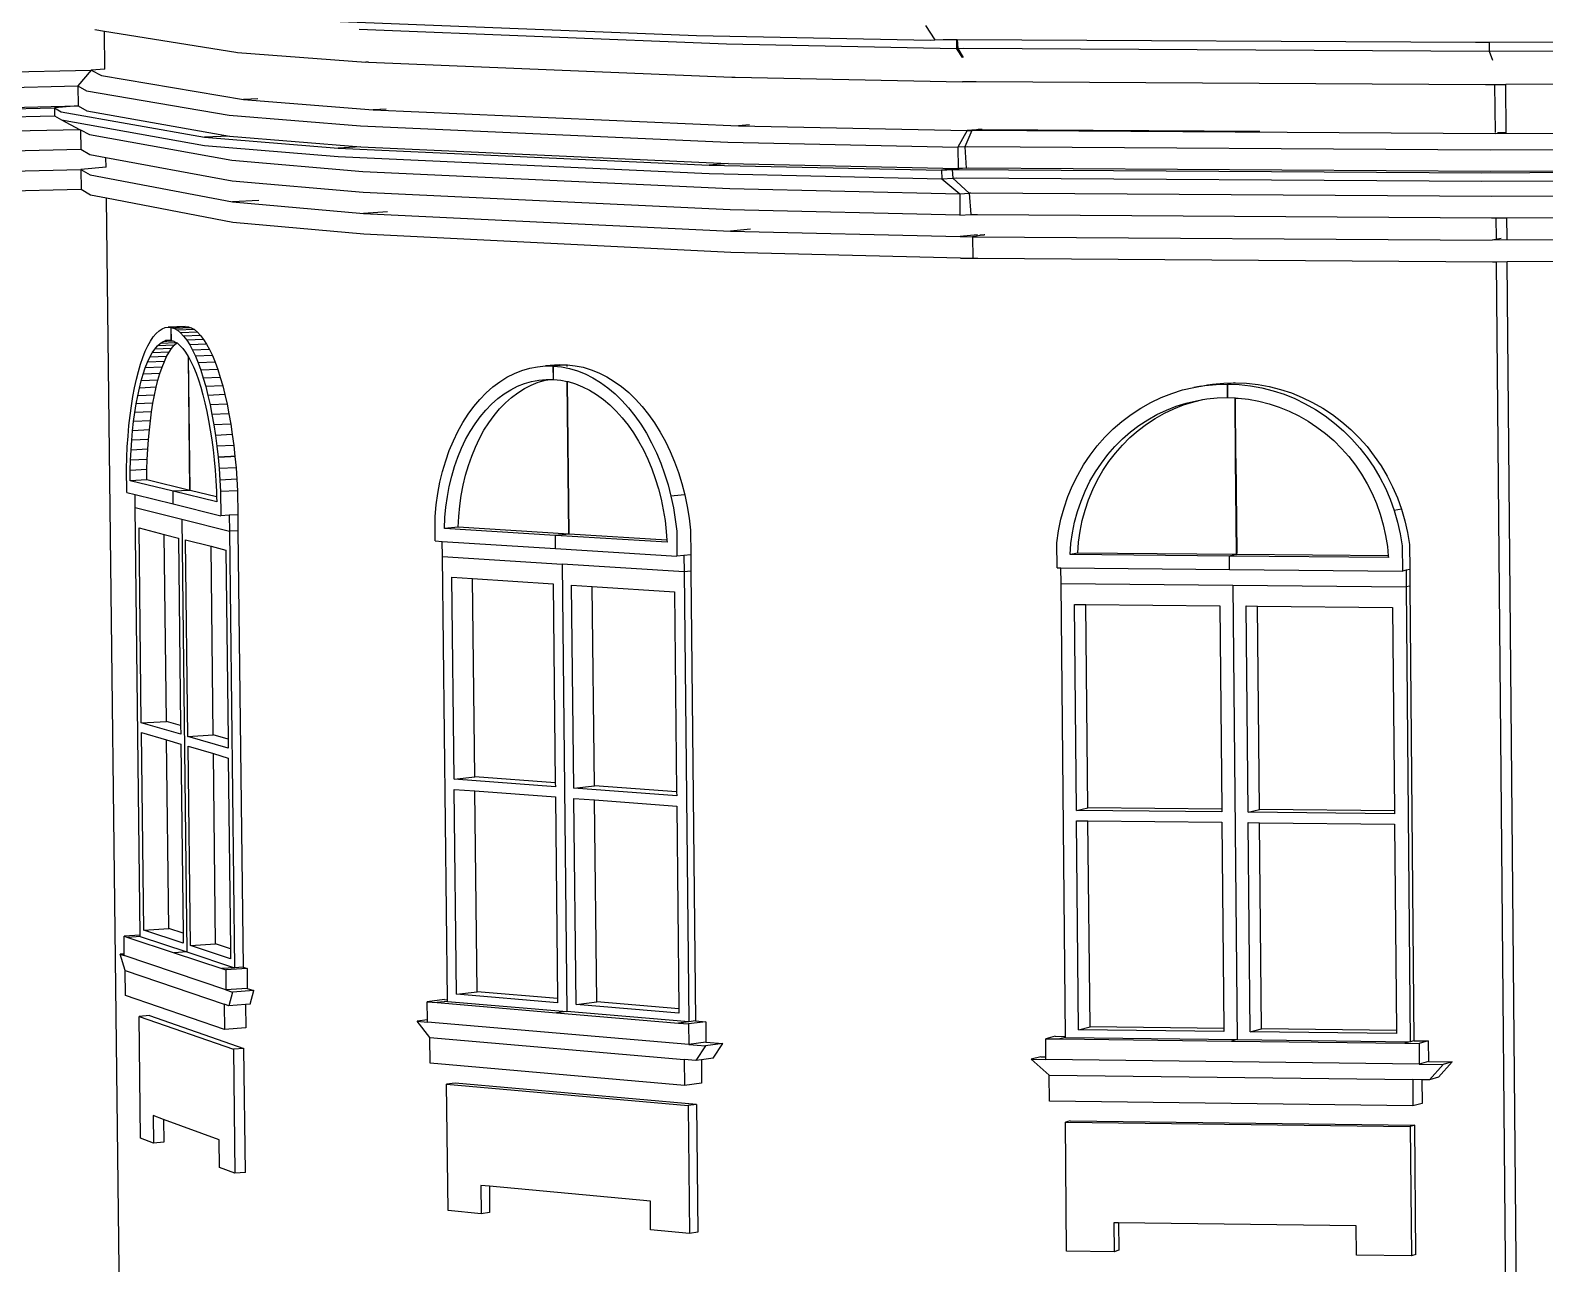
# Model space of a CAD drawing. Extents: x -106 to 80, y -44 to 65.
# Drawn here: x -89.94 to -65.61, y -25.8 to -5.99 of the extents above; entities that cross this region are included whole.
import ezdxf

# ---------------------------------------------------------------- set-up
doc = ezdxf.new("R2010")
doc.units = 0
doc.layers.get('0').update_dxf_attribs({"linetype": 'CONTINUOUS'})

msp = doc.modelspace()

# ---------------------------------------------------------------- linework, layer by layer
for p, q in [((-88.908, -5.98), (-88.752, -6.005)), ((-88.752, -6.005), (-86.639, -6.343)), ((-88.745, -6.614), (-88.752, -6.005)), ((-85.239, -5.841), (-79.242, -6.076)), ((-78.758, -6.213), (-84.662, -5.979)), ((-79.242, -6.076), (-75.483, -6.149)), ((-75.564, -5.911), (-75.414, -6.145)), ((-75.063, -6.286), (-78.758, -6.213)), ((-75.483, -6.149), (-75.414, -6.145)), ((-75.414, -6.145), (-75.28, -6.137)), ((-75.28, -6.137), (-75.064, -6.138)), ((-75.064, -6.138), (-75.063, -6.286)), ((-75.064, -6.138), (-75.055, -6.138)), ((-75.063, -6.286), (-75.044, -6.284)), ((-75.063, -6.286), (-75.044, -6.284)), ((-75.063, -6.286), (-74.972, -6.428)), ((-75.055, -6.138), (-75.044, -6.284)), ((-75.055, -6.138), (-66.726, -6.184)), ((-75.044, -6.284), (-74.946, -6.278)), ((-75.044, -6.284), (-74.958, -6.427)), ((-74.946, -6.278), (-66.505, -6.326)), ((-66.726, -6.184), (-66.506, -6.183)), ((-66.506, -6.183), (-63.734, -6.172)), ((-66.506, -6.183), (-66.505, -6.326)), ((-66.505, -6.326), (-63.733, -6.315)), ((-86.639, -6.343), (-86.613, -6.346)), ((-86.613, -6.346), (-84.55, -6.502)), ((-84.51, -6.504), (-84.55, -6.502)), ((-84.51, -6.504), (-78.675, -6.742)), ((-66.505, -6.326), (-66.455, -6.473)), ((-92.419, -6.708), (-88.963, -6.631)), ((-88.963, -6.631), (-89.18, -6.883)), ((-88.745, -6.614), (-88.963, -6.631)), ((-88.963, -6.631), (-88.801, -6.718)), ((-88.801, -6.718), (-86.518, -7.103)), ((-78.675, -6.742), (-78.621, -6.744)), ((-78.621, -6.745), (-74.968, -6.82)), ((-74.905, -6.812), (-74.75, -6.812)), ((-92.642, -6.962), (-89.18, -6.883)), ((-89.18, -6.883), (-89.175, -7.205)), ((-89.18, -6.883), (-89.038, -6.962)), ((-89.038, -6.962), (-86.748, -7.356)), ((-74.905, -6.821), (-74.968, -6.82)), ((-74.75, -6.812), (-66.564, -6.861)), ((-66.564, -6.861), (-66.505, -6.861)), ((-66.505, -6.861), (-66.419, -6.861)), ((-66.419, -6.861), (-66.241, -6.86)), ((-66.419, -6.861), (-66.412, -7.634)), ((-63.728, -6.849), (-66.241, -6.86)), ((-66.234, -7.633), (-66.241, -6.86)), ((-93.026, -7.317), (-89.555, -7.236)), ((-92.638, -7.286), (-89.175, -7.205)), ((-89.175, -7.205), (-89.555, -7.236)), ((-89.555, -7.236), (-89.445, -7.299)), ((-89.555, -7.236), (-89.553, -7.365)), ((-89.175, -7.205), (-89.033, -7.286)), ((-89.033, -7.286), (-86.743, -7.689)), ((-86.287, -7.093), (-86.518, -7.103)), ((-86.518, -7.103), (-84.432, -7.269)), ((-84.223, -7.257), (-84.432, -7.269)), ((-84.432, -7.269), (-78.565, -7.523)), ((-84.223, -7.257), (-84.223, -7.257)), ((-93.025, -7.447), (-89.553, -7.365)), ((-89.553, -7.365), (-89.443, -7.429)), ((-89.445, -7.299), (-87.144, -7.707)), ((-89.443, -7.429), (-87.142, -7.84)), ((-89.443, -7.429), (-89.152, -7.582)), ((-86.748, -7.356), (-84.64, -7.527)), ((-84.64, -7.527), (-78.738, -7.787)), ((-78.391, -7.51), (-78.565, -7.523)), ((-78.565, -7.523), (-74.893, -7.603)), ((-78.39, -7.51), (-78.391, -7.51)), ((-92.601, -7.665), (-89.152, -7.582)), ((-89.152, -7.582), (-89.137, -7.59)), ((-89.137, -7.59), (-89.132, -7.904)), ((-89.137, -7.59), (-88.992, -7.666)), ((-88.992, -7.666), (-86.704, -8.079)), ((-86.743, -7.689), (-87.144, -7.707)), ((-87.144, -7.707), (-84.998, -7.885)), ((-86.743, -7.689), (-84.635, -7.864)), ((-74.893, -7.603), (-75.043, -7.868)), ((-74.819, -7.598), (-74.932, -7.862)), ((-74.742, -7.588), (-74.893, -7.603)), ((-74.893, -7.603), (-74.819, -7.598)), ((-74.819, -7.598), (-74.742, -7.588)), ((-74.742, -7.59), (-74.819, -7.598)), ((-74.819, -7.598), (-74.771, -7.595)), ((-74.771, -7.595), (-66.412, -7.647)), ((-74.688, -7.585), (-74.742, -7.59)), ((-74.742, -7.588), (-74.742, -7.588)), ((-74.742, -7.588), (-74.742, -7.588)), ((-74.742, -7.588), (-74.742, -7.588)), ((-74.688, -7.585), (-74.718, -7.587)), ((-74.652, -7.583), (-74.688, -7.585)), ((-74.688, -7.585), (-74.688, -7.587)), ((-74.652, -7.583), (-70.189, -7.61)), ((-66.412, -7.647), (-63.924, -7.636)), ((-66.373, -7.634), (-66.331, -7.634)), ((-66.331, -7.634), (-66.234, -7.633)), ((-66.234, -7.643), (-66.234, -7.633)), ((-89.132, -7.904), (-92.178, -7.979)), ((-88.987, -7.99), (-89.132, -7.904)), ((-88.728, -8.038), (-88.987, -7.99)), ((-87.142, -7.84), (-84.996, -8.02)), ((-84.635, -7.864), (-84.998, -7.885)), ((-84.998, -7.885), (-79.037, -8.155)), ((-84.996, -8.02), (-79.035, -8.292)), ((-84.635, -7.864), (-78.734, -8.13)), ((-78.738, -7.787), (-75.043, -7.868)), ((-74.932, -7.862), (-75.043, -7.868)), ((-75.043, -7.868), (-75.039, -8.213)), ((-74.932, -7.862), (-74.881, -7.858)), ((-74.932, -7.862), (-74.908, -8.205)), ((-74.881, -7.858), (-66.491, -7.911)), ((-66.491, -7.911), (-63.922, -7.899)), ((-92.593, -8.313), (-89.128, -8.226)), ((-88.726, -8.191), (-89.128, -8.226)), ((-89.128, -8.226), (-88.982, -8.314)), ((-89.128, -8.226), (-89.123, -8.548)), ((-88.726, -8.191), (-88.728, -8.038)), ((-86.699, -8.412), (-88.728, -8.038)), ((-86.704, -8.079), (-84.599, -8.258)), ((-84.599, -8.258), (-78.703, -8.531)), ((-78.734, -8.13), (-79.037, -8.155)), ((-79.037, -8.155), (-75.303, -8.239)), ((-78.734, -8.13), (-75.039, -8.213)), ((-75.039, -8.213), (-75.303, -8.239)), ((-75.303, -8.239), (-75.133, -8.229)), ((-75.303, -8.239), (-75.301, -8.377)), ((-74.908, -8.205), (-75.133, -8.229)), ((-75.133, -8.229), (-75.073, -8.225)), ((-75.133, -8.229), (-75.124, -8.366)), ((-75.073, -8.225), (-66.626, -8.279)), ((-74.908, -8.205), (-75.039, -8.213)), ((-74.908, -8.205), (-74.867, -8.202)), ((-74.867, -8.202), (-66.487, -8.256)), ((-66.626, -8.279), (-63.919, -8.267)), ((-66.487, -8.256), (-63.919, -8.244)), ((-88.982, -8.314), (-86.694, -8.745)), ((-84.594, -8.595), (-86.699, -8.412)), ((-79.035, -8.292), (-75.301, -8.377)), ((-75.301, -8.377), (-75.124, -8.366)), ((-75.301, -8.377), (-75.012, -8.616)), ((-75.124, -8.366), (-75.067, -8.363)), ((-75.124, -8.366), (-74.861, -8.607)), ((-75.067, -8.363), (-66.625, -8.417)), ((-66.625, -8.417), (-64.719, -8.409)), ((-89.123, -8.548), (-92.17, -8.626)), ((-88.977, -8.638), (-89.123, -8.548)), ((-88.72, -8.688), (-88.977, -8.638)), ((-88.364, -38.659), (-88.72, -8.688)), ((-86.689, -9.078), (-88.72, -8.688)), ((-86.269, -8.725), (-86.694, -8.745)), ((-86.694, -8.745), (-84.59, -8.932)), ((-78.699, -8.873), (-84.594, -8.595)), ((-78.703, -8.531), (-75.012, -8.616)), ((-75.012, -8.616), (-74.861, -8.607)), ((-75.012, -8.616), (-75.008, -8.96)), ((-74.833, -8.605), (-74.861, -8.607)), ((-74.861, -8.607), (-74.836, -8.95)), ((-66.472, -8.66), (-74.833, -8.605)), ((-64.86, -8.652), (-66.472, -8.66)), ((-84.205, -8.907), (-84.59, -8.932)), ((-84.59, -8.932), (-78.695, -9.216)), ((-75.008, -8.96), (-78.699, -8.873)), ((-75.008, -8.96), (-74.836, -8.95)), ((-74.836, -8.95), (-74.819, -8.949)), ((-74.819, -8.949), (-74.728, -8.95)), ((-74.728, -8.95), (-66.469, -9.005)), ((-66.222, -9.004), (-64.563, -8.996)), ((-84.585, -9.268), (-86.689, -9.078)), ((-78.373, -9.187), (-78.695, -9.216)), ((-78.695, -9.216), (-75.004, -9.305)), ((-66.469, -9.005), (-66.4, -9.005)), ((-66.4, -9.005), (-66.222, -9.004)), ((-66.4, -9.005), (-66.397, -9.333)), ((-66.219, -9.332), (-66.222, -9.004)), ((-78.69, -9.558), (-84.585, -9.268)), ((-74.725, -9.275), (-75.004, -9.305)), ((-75.004, -9.305), (-74.805, -9.306)), ((-74.619, -9.277), (-74.805, -9.306)), ((-74.805, -9.306), (-74.801, -9.65)), ((-74.805, -9.306), (-74.805, -9.306)), ((-74.805, -9.306), (-66.458, -9.363)), ((-74.725, -9.275), (-74.725, -9.275)), ((-74.725, -9.275), (-74.725, -9.275)), ((-74.725, -9.275), (-74.725, -9.275)), ((-74.725, -9.275), (-74.725, -9.275)), ((-74.688, -9.275), (-74.619, -9.277)), ((-74.611, -9.276), (-74.619, -9.277)), ((-66.314, -9.333), (-66.458, -9.363)), ((-64.56, -9.354), (-66.458, -9.363)), ((-66.219, -9.346), (-66.219, -9.332)), ((-75, -9.649), (-78.69, -9.558)), ((-75, -9.649), (-74.801, -9.65)), ((-74.801, -9.65), (-74.721, -9.651)), ((-74.721, -9.651), (-66.455, -9.709)), ((-66.455, -9.709), (-66.394, -9.708)), ((-66.394, -9.708), (-66.216, -9.707)), ((-66.394, -9.708), (-66.315, -18.519)), ((-66.216, -9.707), (-63.807, -9.695)), ((-65.929, -42.034), (-66.216, -9.707)), ((-88.011, -10.983), (-87.967, -10.916)), ((-87.967, -10.916), (-87.921, -10.862)), ((-87.921, -10.862), (-87.874, -10.818)), ((-87.874, -10.818), (-87.826, -10.787)), ((-87.826, -10.787), (-87.777, -10.767)), ((-87.777, -10.767), (-87.728, -10.76)), ((-87.457, -10.748), (-87.728, -10.76)), ((-87.728, -10.76), (-87.679, -10.765)), ((-87.408, -10.753), (-87.679, -10.765)), ((-87.677, -10.972), (-87.679, -10.765)), ((-87.408, -10.753), (-87.678, -10.765)), ((-87.678, -10.765), (-87.628, -10.781)), ((-87.676, -10.972), (-87.678, -10.765)), ((-87.357, -10.77), (-87.628, -10.781)), ((-87.628, -10.781), (-87.578, -10.81)), ((-87.306, -10.799), (-87.578, -10.81)), ((-87.578, -10.81), (-87.528, -10.851)), ((-87.256, -10.839), (-87.528, -10.851)), ((-87.528, -10.851), (-87.479, -10.904)), ((-87.207, -10.892), (-87.479, -10.904)), ((-87.479, -10.904), (-87.43, -10.968)), ((-87.457, -10.748), (-87.408, -10.753)), ((-87.408, -10.753), (-87.408, -10.753)), ((-87.408, -10.753), (-87.407, -10.753)), ((-87.407, -10.753), (-87.408, -10.753)), ((-87.407, -10.753), (-87.357, -10.77)), ((-87.357, -10.77), (-87.306, -10.799)), ((-87.306, -10.799), (-87.256, -10.839)), ((-87.256, -10.839), (-87.207, -10.892)), ((-87.207, -10.892), (-87.158, -10.956)), ((-88.134, -11.246), (-88.095, -11.148)), ((-88.095, -11.148), (-88.054, -11.06)), ((-88.054, -11.06), (-88.011, -10.983)), ((-88.022, -11.243), (-87.983, -11.172)), ((-87.983, -11.172), (-87.942, -11.112)), ((-87.713, -11.161), (-87.983, -11.172)), ((-87.942, -11.112), (-87.9, -11.061)), ((-87.672, -11.1), (-87.942, -11.112)), ((-87.9, -11.061), (-87.857, -11.021)), ((-87.63, -11.049), (-87.9, -11.061)), ((-87.857, -11.021), (-87.813, -10.993)), ((-87.593, -11.01), (-87.857, -11.021)), ((-87.813, -10.993), (-87.768, -10.975)), ((-87.752, -10.99), (-87.813, -10.993)), ((-87.768, -10.975), (-87.723, -10.968)), ((-87.743, -10.974), (-87.768, -10.975)), ((-87.752, -10.99), (-87.743, -10.974)), ((-87.639, -10.985), (-87.752, -10.99)), ((-87.752, -11.232), (-87.713, -11.161)), ((-87.688, -10.971), (-87.743, -10.974)), ((-87.723, -10.968), (-87.688, -10.971)), ((-87.713, -11.161), (-87.672, -11.1)), ((-87.688, -10.971), (-87.677, -10.972)), ((-87.676, -10.972), (-87.677, -10.972)), ((-87.676, -10.973), (-87.676, -10.972)), ((-87.676, -10.973), (-87.639, -10.985)), ((-87.672, -11.1), (-87.63, -11.049)), ((-87.639, -10.985), (-87.631, -10.988)), ((-87.631, -10.988), (-87.593, -11.01)), ((-87.63, -11.049), (-87.589, -11.012)), ((-87.593, -11.01), (-87.589, -11.012)), ((-87.589, -11.012), (-87.585, -11.014)), ((-87.585, -11.014), (-87.539, -11.052)), ((-87.539, -11.052), (-87.494, -11.101)), ((-87.494, -11.101), (-87.449, -11.16)), ((-87.449, -11.16), (-87.405, -11.229)), ((-87.158, -10.956), (-87.43, -10.968)), ((-87.43, -10.968), (-87.382, -11.043)), ((-87.11, -11.031), (-87.382, -11.043)), ((-87.382, -11.043), (-87.335, -11.13)), ((-87.063, -11.118), (-87.335, -11.13)), ((-87.335, -11.13), (-87.29, -11.227)), ((-87.158, -10.956), (-87.11, -11.031)), ((-87.11, -11.031), (-87.063, -11.118)), ((-87.063, -11.118), (-87.018, -11.215)), ((-88.205, -11.471), (-88.17, -11.354)), ((-88.17, -11.354), (-88.134, -11.246)), ((-88.129, -11.514), (-88.095, -11.414)), ((-88.095, -11.414), (-88.06, -11.324)), ((-87.825, -11.403), (-88.095, -11.414)), ((-88.06, -11.324), (-88.022, -11.243)), ((-87.789, -11.312), (-88.06, -11.324)), ((-87.752, -11.232), (-88.022, -11.243)), ((-87.859, -11.502), (-87.825, -11.403)), ((-87.825, -11.403), (-87.789, -11.312)), ((-87.789, -11.312), (-87.752, -11.232)), ((-87.405, -11.229), (-87.403, -11.234)), ((-87.377, -13.382), (-87.403, -11.234)), ((-87.403, -11.234), (-87.401, -11.237)), ((-87.401, -11.237), (-87.362, -11.309)), ((-87.376, -13.382), (-87.401, -11.237)), ((-87.362, -11.309), (-87.321, -11.398)), ((-87.321, -11.398), (-87.28, -11.497)), ((-87.018, -11.215), (-87.29, -11.227)), ((-87.29, -11.227), (-87.246, -11.334)), ((-86.974, -11.322), (-87.246, -11.334)), ((-87.246, -11.334), (-87.203, -11.451)), ((-87.018, -11.215), (-86.974, -11.322)), ((-86.974, -11.322), (-86.931, -11.439)), ((-82.044, -11.456), (-81.92, -11.419)), ((-81.92, -11.419), (-81.794, -11.395)), ((-81.794, -11.395), (-81.666, -11.383)), ((-81.445, -11.365), (-81.666, -11.383)), ((-81.666, -11.383), (-81.541, -11.384)), ((-81.32, -11.366), (-81.541, -11.384)), ((-81.539, -11.599), (-81.541, -11.384)), ((-81.32, -11.366), (-81.538, -11.384)), ((-81.538, -11.384), (-81.409, -11.397)), ((-81.535, -11.599), (-81.538, -11.384)), ((-81.445, -11.365), (-81.32, -11.366)), ((-81.409, -11.397), (-81.281, -11.423)), ((-81.32, -11.366), (-81.316, -11.366)), ((-81.316, -11.366), (-81.32, -11.366)), ((-81.319, -11.39), (-81.32, -11.366)), ((-81.32, -11.366), (-81.32, -11.366)), ((-81.316, -11.39), (-81.316, -11.366)), ((-81.316, -11.366), (-81.188, -11.379)), ((-81.281, -11.423), (-81.154, -11.461)), ((-81.188, -11.379), (-81.06, -11.405)), ((-81.06, -11.405), (-80.932, -11.443)), ((-88.267, -11.732), (-88.237, -11.597)), ((-88.237, -11.597), (-88.205, -11.471)), ((-88.19, -11.738), (-88.161, -11.622)), ((-88.161, -11.622), (-88.129, -11.514)), ((-87.891, -11.61), (-88.161, -11.622)), ((-87.859, -11.502), (-88.129, -11.514)), ((-87.92, -11.726), (-87.891, -11.61)), ((-87.891, -11.61), (-87.859, -11.502)), ((-87.28, -11.497), (-87.242, -11.605)), ((-87.242, -11.605), (-87.205, -11.721)), ((-86.931, -11.439), (-87.203, -11.451)), ((-87.203, -11.451), (-87.163, -11.578)), ((-86.891, -11.566), (-87.163, -11.578)), ((-87.163, -11.578), (-87.125, -11.713)), ((-86.931, -11.439), (-86.891, -11.566)), ((-86.891, -11.566), (-86.852, -11.701)), ((-82.512, -11.72), (-82.4, -11.637)), ((-82.4, -11.637), (-82.285, -11.565)), ((-82.285, -11.565), (-82.166, -11.504)), ((-82.166, -11.504), (-82.044, -11.456)), ((-82.116, -11.709), (-82.004, -11.665)), ((-82.004, -11.665), (-81.89, -11.631)), ((-81.894, -11.691), (-81.782, -11.646)), ((-81.89, -11.631), (-81.774, -11.609)), ((-81.782, -11.646), (-81.668, -11.613)), ((-81.774, -11.609), (-81.657, -11.598)), ((-81.668, -11.613), (-81.593, -11.598)), ((-81.657, -11.598), (-81.593, -11.598)), ((-81.593, -11.598), (-81.539, -11.599)), ((-81.535, -11.599), (-81.539, -11.599)), ((-81.535, -11.599), (-81.421, -11.611)), ((-81.535, -11.599), (-81.535, -11.599)), ((-81.421, -11.611), (-81.317, -11.632)), ((-81.29, -14.083), (-81.317, -11.632)), ((-81.317, -11.632), (-81.313, -11.633)), ((-81.313, -11.633), (-81.303, -11.635)), ((-81.287, -14.083), (-81.313, -11.633)), ((-81.303, -11.635), (-81.186, -11.67)), ((-81.186, -11.67), (-81.071, -11.716)), ((-81.154, -11.461), (-81.028, -11.511)), ((-81.028, -11.511), (-80.904, -11.574)), ((-80.932, -11.443), (-80.807, -11.493)), ((-80.904, -11.574), (-80.783, -11.648)), ((-80.807, -11.493), (-80.683, -11.556)), ((-80.783, -11.648), (-80.664, -11.733)), ((-80.683, -11.556), (-80.561, -11.63)), ((-80.561, -11.63), (-80.443, -11.715)), ((-71.026, -11.688), (-70.952, -11.675)), ((-70.952, -11.675), (-70.77, -11.658)), ((-70.89, -11.679), (-70.711, -11.674)), ((-70.77, -11.658), (-70.591, -11.653)), ((-70.591, -11.653), (-70.711, -11.674)), ((-70.709, -11.861), (-70.711, -11.674)), ((-70.591, -11.654), (-70.706, -11.674)), ((-70.706, -11.674), (-70.523, -11.682)), ((-70.704, -11.861), (-70.706, -11.674)), ((-70.591, -11.653), (-70.586, -11.653)), ((-70.591, -11.654), (-70.591, -11.653)), ((-70.586, -11.653), (-70.591, -11.654)), ((-70.586, -11.653), (-70.403, -11.661)), ((-70.403, -11.661), (-70.22, -11.681)), ((-88.317, -12.024), (-88.293, -11.874)), ((-88.293, -11.874), (-88.267, -11.732)), ((-88.242, -11.993), (-88.217, -11.862)), ((-88.217, -11.862), (-88.19, -11.738)), ((-87.947, -11.85), (-88.217, -11.862)), ((-87.92, -11.726), (-88.19, -11.738)), ((-87.972, -11.981), (-87.947, -11.85)), ((-87.947, -11.85), (-87.92, -11.726)), ((-87.205, -11.721), (-87.169, -11.845)), ((-87.169, -11.845), (-87.136, -11.977)), ((-86.852, -11.701), (-87.125, -11.713)), ((-87.125, -11.713), (-87.089, -11.856)), ((-86.816, -11.844), (-87.089, -11.856)), ((-87.089, -11.856), (-87.055, -12.007)), ((-86.852, -11.701), (-86.816, -11.844)), ((-86.816, -11.844), (-86.782, -11.995)), ((-82.819, -12.035), (-82.722, -11.92)), ((-82.722, -11.92), (-82.619, -11.815)), ((-82.619, -11.815), (-82.512, -11.72)), ((-82.532, -11.995), (-82.433, -11.908)), ((-82.433, -11.908), (-82.331, -11.831)), ((-82.331, -11.831), (-82.225, -11.765)), ((-82.31, -11.977), (-82.212, -11.89)), ((-82.225, -11.765), (-82.116, -11.709)), ((-82.212, -11.89), (-82.109, -11.813)), ((-82.109, -11.813), (-82.003, -11.747)), ((-82.003, -11.747), (-81.894, -11.691)), ((-81.071, -11.716), (-80.957, -11.774)), ((-80.957, -11.774), (-80.846, -11.842)), ((-80.846, -11.842), (-80.737, -11.921)), ((-80.664, -11.733), (-80.549, -11.83)), ((-80.549, -11.83), (-80.439, -11.937)), ((-80.443, -11.715), (-80.328, -11.812)), ((-80.328, -11.812), (-80.218, -11.919)), ((-80.218, -11.919), (-80.111, -12.036)), ((-71.944, -11.97), (-71.777, -11.891)), ((-71.777, -11.891), (-71.606, -11.824)), ((-71.606, -11.824), (-71.431, -11.769)), ((-71.431, -11.769), (-71.253, -11.727)), ((-71.133, -11.705), (-71.253, -11.727)), ((-71.253, -11.727), (-71.146, -11.709)), ((-71.146, -11.709), (-71.072, -11.696)), ((-71.146, -11.709), (-71.133, -11.705)), ((-71.133, -11.705), (-71.026, -11.688)), ((-71.107, -11.923), (-71.045, -11.913)), ((-71.072, -11.696), (-70.89, -11.679)), ((-71.045, -11.913), (-70.877, -11.897)), ((-71.035, -11.69), (-71.026, -11.688)), ((-70.877, -11.897), (-70.709, -11.892)), ((-70.709, -11.861), (-70.704, -11.861)), ((-70.709, -11.874), (-70.709, -11.861)), ((-70.709, -11.874), (-70.704, -11.874)), ((-70.709, -11.892), (-70.709, -11.874)), ((-70.704, -11.891), (-70.709, -11.892)), ((-70.704, -11.874), (-70.704, -11.861)), ((-70.704, -11.891), (-70.704, -11.874)), ((-70.704, -11.892), (-70.704, -11.891)), ((-70.704, -11.892), (-70.589, -11.897)), ((-70.58, -12.869), (-70.589, -11.897)), ((-70.589, -11.897), (-70.584, -11.898)), ((-70.575, -12.868), (-70.584, -11.898)), ((-70.584, -11.898), (-70.54, -11.899)), ((-70.54, -11.899), (-70.372, -11.918)), ((-70.523, -11.682), (-70.34, -11.702)), ((-70.372, -11.918), (-70.206, -11.949)), ((-70.34, -11.702), (-70.158, -11.735)), ((-70.22, -11.681), (-70.039, -11.714)), ((-70.158, -11.735), (-69.979, -11.781)), ((-70.039, -11.714), (-69.86, -11.76)), ((-69.979, -11.781), (-69.802, -11.838)), ((-69.86, -11.76), (-69.683, -11.817)), ((-69.802, -11.838), (-69.63, -11.908)), ((-69.683, -11.817), (-69.511, -11.887)), ((-69.63, -11.908), (-69.462, -11.99)), ((-69.511, -11.887), (-69.343, -11.968)), ((-88.339, -12.18), (-88.317, -12.024)), ((-88.283, -12.274), (-88.264, -12.131)), ((-88.264, -12.131), (-88.242, -11.993)), ((-87.994, -12.118), (-88.264, -12.131)), ((-87.972, -11.981), (-88.242, -11.993)), ((-88.014, -12.262), (-87.994, -12.118)), ((-87.994, -12.118), (-87.972, -11.981)), ((-87.136, -11.977), (-87.105, -12.116)), ((-87.105, -12.116), (-87.077, -12.261)), ((-86.782, -11.995), (-87.055, -12.007)), ((-87.055, -12.007), (-87.024, -12.165)), ((-86.751, -12.152), (-87.024, -12.165)), ((-86.782, -11.995), (-86.751, -12.152)), ((-86.751, -12.152), (-86.722, -12.316)), ((-82.995, -12.293), (-82.91, -12.16)), ((-82.91, -12.16), (-82.819, -12.035)), ((-82.715, -12.198), (-82.626, -12.092)), ((-82.626, -12.092), (-82.532, -11.995)), ((-82.493, -12.179), (-82.404, -12.073)), ((-82.404, -12.073), (-82.31, -11.977)), ((-80.737, -11.921), (-80.632, -12.01)), ((-80.632, -12.01), (-80.53, -12.108)), ((-80.53, -12.108), (-80.433, -12.216)), ((-80.439, -11.937), (-80.332, -12.055)), ((-80.332, -12.055), (-80.231, -12.182)), ((-80.111, -12.036), (-80.01, -12.163)), ((-80.01, -12.163), (-79.915, -12.299)), ((-72.407, -12.273), (-72.259, -12.161)), ((-72.259, -12.161), (-72.104, -12.06)), ((-72.104, -12.06), (-71.944, -11.97)), ((-71.871, -12.226), (-71.724, -12.143)), ((-71.845, -12.164), (-71.692, -12.092)), ((-71.724, -12.143), (-71.571, -12.071)), ((-71.692, -12.092), (-71.535, -12.03)), ((-71.571, -12.071), (-71.415, -12.009)), ((-71.535, -12.03), (-71.375, -11.98)), ((-71.415, -12.009), (-71.254, -11.959)), ((-71.375, -11.98), (-71.211, -11.941)), ((-71.254, -11.959), (-71.107, -11.923)), ((-71.211, -11.941), (-71.107, -11.923)), ((-70.206, -11.949), (-70.041, -11.991)), ((-70.041, -11.991), (-69.879, -12.044)), ((-69.879, -12.044), (-69.721, -12.108)), ((-69.721, -12.108), (-69.567, -12.183)), ((-69.462, -11.99), (-69.299, -12.082)), ((-69.343, -11.968), (-69.181, -12.061)), ((-69.299, -12.082), (-69.142, -12.186)), ((-69.181, -12.061), (-69.024, -12.165)), ((-88.372, -12.509), (-88.357, -12.342)), ((-88.357, -12.342), (-88.339, -12.18)), ((-88.3, -12.423), (-88.283, -12.274)), ((-88.014, -12.262), (-88.283, -12.274)), ((-88.03, -12.411), (-88.014, -12.262)), ((-87.077, -12.261), (-87.051, -12.412)), ((-87.024, -12.165), (-86.995, -12.329)), ((-86.722, -12.316), (-86.995, -12.329)), ((-86.995, -12.329), (-86.969, -12.498)), ((-86.722, -12.316), (-86.697, -12.486)), ((-83.074, -12.436), (-82.995, -12.293)), ((-82.877, -12.435), (-82.798, -12.312)), ((-82.798, -12.312), (-82.715, -12.198)), ((-82.655, -12.417), (-82.577, -12.294)), ((-82.577, -12.294), (-82.493, -12.179)), ((-80.433, -12.216), (-80.34, -12.333)), ((-80.34, -12.333), (-80.253, -12.459)), ((-80.231, -12.182), (-80.136, -12.318)), ((-80.136, -12.318), (-80.046, -12.463)), ((-79.915, -12.299), (-79.825, -12.444)), ((-72.679, -12.526), (-72.547, -12.394)), ((-72.547, -12.394), (-72.407, -12.273)), ((-72.27, -12.443), (-72.134, -12.34)), ((-72.148, -12.421), (-72.013, -12.319)), ((-72.134, -12.34), (-71.992, -12.247)), ((-72.013, -12.319), (-71.871, -12.226)), ((-71.992, -12.247), (-71.845, -12.164)), ((-69.567, -12.183), (-69.417, -12.268)), ((-69.417, -12.268), (-69.273, -12.364)), ((-69.273, -12.364), (-69.135, -12.469)), ((-69.142, -12.186), (-68.992, -12.3)), ((-69.024, -12.165), (-68.874, -12.279)), ((-68.992, -12.3), (-68.849, -12.425)), ((-68.874, -12.279), (-68.731, -12.403)), ((-68.731, -12.403), (-68.596, -12.536)), ((-88.384, -12.68), (-88.372, -12.509)), ((-88.324, -12.735), (-88.313, -12.577)), ((-88.313, -12.577), (-88.3, -12.423)), ((-88.044, -12.564), (-88.313, -12.577)), ((-88.03, -12.411), (-88.3, -12.423)), ((-88.055, -12.722), (-88.044, -12.564)), ((-88.044, -12.564), (-88.03, -12.411)), ((-87.051, -12.412), (-87.027, -12.568)), ((-87.027, -12.568), (-87.007, -12.728)), ((-86.697, -12.486), (-86.969, -12.498)), ((-86.969, -12.498), (-86.947, -12.673)), ((-86.697, -12.486), (-86.674, -12.66)), ((-83.211, -12.743), (-83.146, -12.586)), ((-83.146, -12.586), (-83.074, -12.436)), ((-83.015, -12.704), (-82.949, -12.566)), ((-82.949, -12.566), (-82.877, -12.435)), ((-82.793, -12.685), (-82.727, -12.547)), ((-82.727, -12.547), (-82.655, -12.417)), ((-80.253, -12.459), (-80.17, -12.592)), ((-80.17, -12.592), (-80.094, -12.733)), ((-80.046, -12.463), (-79.962, -12.616)), ((-79.962, -12.616), (-79.885, -12.776)), ((-79.825, -12.444), (-79.741, -12.597)), ((-79.741, -12.597), (-79.665, -12.757)), ((-72.803, -12.666), (-72.679, -12.526)), ((-72.52, -12.676), (-72.398, -12.555)), ((-72.398, -12.555), (-72.27, -12.443)), ((-72.398, -12.654), (-72.277, -12.533)), ((-72.277, -12.533), (-72.148, -12.421)), ((-69.135, -12.469), (-69.004, -12.583)), ((-69.004, -12.583), (-68.881, -12.707)), ((-68.849, -12.425), (-68.714, -12.558)), ((-68.714, -12.558), (-68.587, -12.701)), ((-68.596, -12.536), (-68.469, -12.679)), ((-88.398, -13.034), (-88.393, -12.855)), ((-88.393, -12.855), (-88.384, -12.68)), ((-88.332, -12.896), (-88.324, -12.735)), ((-88.063, -12.883), (-88.332, -12.896)), ((-88.055, -12.722), (-88.324, -12.735)), ((-88.068, -13.047), (-88.063, -12.883)), ((-88.063, -12.883), (-88.055, -12.722)), ((-87.007, -12.728), (-86.989, -12.891)), ((-86.989, -12.891), (-86.974, -13.058)), ((-86.674, -12.66), (-86.947, -12.673)), ((-86.947, -12.673), (-86.927, -12.849)), ((-86.72, -12.84), (-86.927, -12.849)), ((-86.72, -12.841), (-86.927, -12.851)), ((-86.927, -12.849), (-86.927, -12.851)), ((-86.927, -12.851), (-86.91, -13.032)), ((-86.654, -12.836), (-86.72, -12.84)), ((-86.654, -12.838), (-86.72, -12.841)), ((-86.72, -12.84), (-86.72, -12.841)), ((-86.674, -12.66), (-86.654, -12.836)), ((-86.654, -12.836), (-86.655, -12.837)), ((-86.654, -12.836), (-86.654, -12.838)), ((-86.654, -12.838), (-86.637, -13.019)), ((-83.269, -12.907), (-83.211, -12.743)), ((-83.127, -13), (-83.074, -12.849)), ((-83.074, -12.849), (-83.015, -12.704)), ((-82.905, -12.98), (-82.852, -12.83)), ((-82.852, -12.83), (-82.793, -12.685)), ((-80.094, -12.733), (-80.024, -12.88)), ((-80.024, -12.88), (-79.96, -13.033)), ((-79.885, -12.776), (-79.816, -12.943)), ((-79.665, -12.757), (-79.595, -12.923)), ((-73.022, -12.971), (-72.917, -12.815)), ((-72.917, -12.815), (-72.803, -12.666)), ((-72.737, -12.942), (-72.633, -12.805)), ((-72.633, -12.805), (-72.52, -12.676)), ((-72.615, -12.92), (-72.511, -12.783)), ((-72.511, -12.783), (-72.398, -12.654)), ((-70.58, -12.869), (-70.575, -12.868)), ((-70.565, -14.388), (-70.58, -12.869)), ((-70.575, -12.868), (-70.56, -14.388)), ((-68.881, -12.707), (-68.764, -12.838)), ((-68.764, -12.838), (-68.657, -12.977)), ((-68.587, -12.701), (-68.469, -12.852)), ((-68.469, -12.679), (-68.352, -12.83)), ((-68.469, -12.852), (-68.361, -13.011)), ((-68.352, -12.83), (-68.244, -12.988)), ((-88.394, -13.414), (-88.398, -13.034)), ((-88.339, -13.226), (-88.337, -13.06)), ((-88.337, -13.06), (-88.332, -12.896)), ((-88.068, -13.047), (-88.337, -13.06)), ((-88.07, -13.212), (-88.068, -13.047)), ((-86.974, -13.058), (-86.961, -13.226)), ((-86.637, -13.019), (-86.91, -13.032)), ((-86.91, -13.032), (-86.897, -13.216)), ((-86.637, -13.019), (-86.624, -13.202)), ((-83.361, -13.251), (-83.319, -13.076)), ((-83.319, -13.076), (-83.269, -12.907)), ((-83.173, -13.156), (-83.127, -13)), ((-82.989, -13.297), (-82.951, -13.136)), ((-82.951, -13.136), (-82.905, -12.98)), ((-79.96, -13.033), (-79.903, -13.192)), ((-79.816, -12.943), (-79.753, -13.115)), ((-79.753, -13.115), (-79.698, -13.293)), ((-79.595, -12.923), (-79.532, -13.096)), ((-79.532, -13.096), (-79.477, -13.273)), ((-73.201, -13.305), (-73.116, -13.135)), ((-73.116, -13.135), (-73.022, -12.971)), ((-72.92, -13.236), (-72.833, -13.086)), ((-72.833, -13.086), (-72.737, -12.942)), ((-72.798, -13.214), (-72.711, -13.063)), ((-72.711, -13.063), (-72.615, -12.92)), ((-68.657, -12.977), (-68.558, -13.122)), ((-68.558, -13.122), (-68.468, -13.275)), ((-68.361, -13.011), (-68.263, -13.176)), ((-68.244, -12.988), (-68.146, -13.153)), ((-88.07, -13.212), (-88.339, -13.226)), ((-87.648, -13.395), (-88.339, -13.226)), ((-87.377, -13.382), (-88.07, -13.212)), ((-86.961, -13.226), (-86.952, -13.396)), ((-86.624, -13.202), (-86.897, -13.216)), ((-86.897, -13.216), (-86.887, -13.401)), ((-86.624, -13.202), (-86.614, -13.388)), ((-83.396, -13.43), (-83.361, -13.251)), ((-83.243, -13.481), (-83.211, -13.317)), ((-83.211, -13.317), (-83.173, -13.156)), ((-83.021, -13.462), (-82.989, -13.297)), ((-79.903, -13.192), (-79.853, -13.355)), ((-79.853, -13.355), (-79.81, -13.523)), ((-79.698, -13.293), (-79.651, -13.474)), ((-79.477, -13.273), (-79.43, -13.454)), ((-73.274, -13.48), (-73.201, -13.305)), ((-72.997, -13.393), (-72.92, -13.236)), ((-72.941, -13.531), (-72.874, -13.37)), ((-72.874, -13.37), (-72.798, -13.214)), ((-68.468, -13.275), (-68.388, -13.433)), ((-68.263, -13.176), (-68.175, -13.348)), ((-68.175, -13.348), (-68.098, -13.525)), ((-68.146, -13.153), (-68.058, -13.325)), ((-68.058, -13.325), (-67.981, -13.502)), ((-88.394, -13.414), (-88.259, -13.448)), ((-88.256, -13.659), (-88.259, -13.448)), ((-88.259, -13.448), (-87.645, -13.6)), ((-87.377, -13.382), (-87.648, -13.395)), ((-87.647, -13.395), (-87.648, -13.395)), ((-87.376, -13.382), (-87.647, -13.395)), ((-87.645, -13.6), (-87.647, -13.395)), ((-86.946, -13.567), (-87.647, -13.395)), ((-87.645, -13.6), (-86.882, -13.789)), ((-87.376, -13.382), (-87.377, -13.382)), ((-86.949, -13.486), (-87.376, -13.382)), ((-86.952, -13.396), (-86.949, -13.486)), ((-86.949, -13.486), (-86.946, -13.567)), ((-86.614, -13.388), (-86.887, -13.401)), ((-86.887, -13.401), (-86.882, -13.789)), ((-86.614, -13.388), (-86.609, -13.775)), ((-83.44, -13.799), (-83.422, -13.613)), ((-83.422, -13.613), (-83.396, -13.43)), ((-83.266, -13.649), (-83.243, -13.481)), ((-83.044, -13.629), (-83.021, -13.462)), ((-79.81, -13.523), (-79.774, -13.693)), ((-79.597, -13.469), (-79.651, -13.474)), ((-79.651, -13.474), (-79.651, -13.475)), ((-79.651, -13.475), (-79.612, -13.661)), ((-79.43, -13.454), (-79.597, -13.469)), ((-79.597, -13.469), (-79.597, -13.47)), ((-79.43, -13.454), (-79.433, -13.455)), ((-79.43, -13.454), (-79.43, -13.455)), ((-79.43, -13.455), (-79.391, -13.641)), ((-73.336, -13.661), (-73.274, -13.48)), ((-73.12, -13.72), (-73.063, -13.554)), ((-73.063, -13.554), (-72.997, -13.393)), ((-72.998, -13.697), (-72.941, -13.531)), ((-68.388, -13.433), (-68.318, -13.595)), ((-68.318, -13.595), (-68.258, -13.763)), ((-68.098, -13.525), (-68.033, -13.706)), ((-67.981, -13.502), (-67.916, -13.683)), ((-88.256, -13.659), (-87.509, -13.846)), ((-88.175, -20.525), (-88.256, -13.659)), ((-87.509, -13.846), (-87.427, -20.797)), ((-87.509, -13.846), (-86.743, -14.038)), ((-86.746, -13.782), (-86.882, -13.789)), ((-86.609, -13.775), (-86.746, -13.782)), ((-86.746, -13.782), (-86.743, -14.038)), ((-86.609, -13.775), (-86.606, -14.031)), ((-83.436, -14.194), (-83.44, -13.799)), ((-83.291, -13.992), (-83.282, -13.82)), ((-83.282, -13.82), (-83.266, -13.649)), ((-83.069, -13.972), (-83.06, -13.8)), ((-83.06, -13.8), (-83.044, -13.629)), ((-79.774, -13.693), (-79.746, -13.866)), ((-79.746, -13.866), (-79.726, -14.041)), ((-79.612, -13.661), (-79.581, -13.849)), ((-79.581, -13.849), (-79.558, -14.039)), ((-79.391, -13.641), (-79.36, -13.829)), ((-79.36, -13.829), (-79.337, -14.019)), ((-73.426, -14.033), (-73.387, -13.845)), ((-73.387, -13.845), (-73.336, -13.661)), ((-73.166, -13.89), (-73.12, -13.72)), ((-73.079, -14.039), (-73.043, -13.866)), ((-73.043, -13.866), (-72.998, -13.697)), ((-68.258, -13.763), (-68.209, -13.934)), ((-67.916, -13.683), (-68.033, -13.706)), ((-68.033, -13.706), (-68.033, -13.707)), ((-68.033, -13.707), (-67.978, -13.893)), ((-67.916, -13.683), (-67.915, -13.684)), ((-67.915, -13.684), (-67.861, -13.869)), ((-88.159, -17.115), (-88.196, -13.986)), ((-88.196, -13.986), (-87.791, -14.089)), ((-87.755, -17.092), (-87.791, -14.089)), ((-87.791, -14.089), (-87.563, -14.147)), ((-86.606, -14.031), (-86.743, -14.038)), ((-86.743, -14.038), (-86.661, -21.051)), ((-86.606, -14.031), (-86.525, -21.042)), ((-83.069, -13.972), (-83.291, -13.992)), ((-81.511, -14.104), (-83.291, -13.992)), ((-81.29, -14.083), (-83.069, -13.972)), ((-81.29, -14.083), (-81.511, -14.104)), ((-81.508, -14.104), (-81.511, -14.104)), ((-81.287, -14.083), (-81.508, -14.104)), ((-79.713, -14.216), (-81.508, -14.104)), ((-81.506, -14.316), (-81.508, -14.104)), ((-81.287, -14.083), (-81.29, -14.083)), ((-79.716, -14.182), (-81.287, -14.083)), ((-79.726, -14.041), (-79.716, -14.182)), ((-79.558, -14.039), (-79.554, -14.439)), ((-79.337, -14.019), (-79.333, -14.418)), ((-73.453, -14.223), (-73.426, -14.033)), ((-73.225, -14.237), (-73.201, -14.062)), ((-73.201, -14.062), (-73.166, -13.89)), ((-73.103, -14.213), (-73.079, -14.039)), ((-68.209, -13.934), (-68.17, -14.107)), ((-68.17, -14.107), (-68.142, -14.283)), ((-67.978, -13.893), (-67.935, -14.082)), ((-67.935, -14.082), (-67.905, -14.273)), ((-67.861, -13.869), (-67.818, -14.058)), ((-67.818, -14.058), (-67.788, -14.249)), ((-87.563, -14.147), (-87.528, -17.158)), ((-87.41, -17.333), (-87.447, -14.176)), ((-87.447, -14.176), (-87.039, -14.28)), ((-87.004, -17.309), (-87.039, -14.28)), ((-87.039, -14.28), (-86.801, -14.34)), ((-86.801, -14.34), (-86.765, -17.378)), ((-83.436, -14.194), (-83.324, -14.201)), ((-83.322, -14.444), (-83.324, -14.201)), ((-83.324, -14.201), (-81.506, -14.316)), ((-81.506, -14.316), (-79.554, -14.439)), ((-79.716, -14.182), (-79.713, -14.216)), ((-73.449, -14.626), (-73.453, -14.223)), ((-73.239, -14.414), (-73.225, -14.237)), ((-73.116, -14.39), (-73.103, -14.213)), ((-68.142, -14.283), (-68.128, -14.435)), ((-67.905, -14.273), (-67.901, -14.677)), ((-67.788, -14.249), (-67.784, -14.653)), ((-83.322, -14.444), (-81.399, -14.567)), ((-83.242, -21.567), (-83.322, -14.444)), ((-81.399, -14.567), (-81.321, -21.753)), ((-79.441, -14.692), (-81.399, -14.567)), ((-79.444, -14.428), (-79.554, -14.439)), ((-79.333, -14.418), (-79.444, -14.428)), ((-79.444, -14.428), (-79.441, -14.692)), ((-79.333, -14.418), (-79.33, -14.682)), ((-73.116, -14.39), (-73.239, -14.414)), ((-70.685, -14.437), (-73.239, -14.414)), ((-70.565, -14.413), (-73.116, -14.39)), ((-70.565, -14.413), (-70.685, -14.437)), ((-70.68, -14.437), (-70.685, -14.437)), ((-70.56, -14.413), (-70.68, -14.437)), ((-70.678, -14.652), (-70.68, -14.437)), ((-68.126, -14.46), (-70.68, -14.437)), ((-70.56, -14.388), (-70.565, -14.388)), ((-70.565, -14.413), (-70.565, -14.388)), ((-70.565, -14.413), (-70.56, -14.412)), ((-70.56, -14.413), (-70.565, -14.413)), ((-70.56, -14.412), (-70.56, -14.388)), ((-70.56, -14.413), (-70.56, -14.412)), ((-68.128, -14.435), (-70.56, -14.413)), ((-68.128, -14.435), (-68.126, -14.46)), ((-83.135, -18.022), (-83.171, -14.778)), ((-83.171, -14.778), (-82.838, -14.8)), ((-82.803, -17.986), (-82.838, -14.8)), ((-82.838, -14.8), (-81.544, -14.884)), ((-79.33, -14.682), (-79.441, -14.692)), ((-79.441, -14.692), (-79.364, -21.918)), ((-79.33, -14.682), (-79.254, -21.904)), ((-73.449, -14.626), (-73.387, -14.627)), ((-73.385, -14.88), (-73.387, -14.627)), ((-73.387, -14.627), (-70.678, -14.652)), ((-70.678, -14.652), (-67.901, -14.677)), ((-67.842, -14.665), (-67.901, -14.677)), ((-67.784, -14.653), (-67.842, -14.665)), ((-67.842, -14.665), (-67.84, -14.932)), ((-67.784, -14.653), (-67.782, -14.92)), ((-81.544, -14.884), (-81.509, -18.082)), ((-81.211, -18.165), (-81.247, -14.903)), ((-81.247, -14.903), (-80.915, -14.924)), ((-80.88, -18.129), (-80.915, -14.924)), ((-80.915, -14.924), (-79.594, -15.01)), ((-79.594, -15.01), (-79.56, -18.227)), ((-73.385, -14.88), (-70.625, -14.906)), ((-73.313, -22.153), (-73.385, -14.88)), ((-70.625, -14.906), (-70.556, -22.204)), ((-70.625, -14.906), (-67.84, -14.932)), ((-67.782, -14.92), (-67.84, -14.932)), ((-67.84, -14.932), (-67.774, -22.239)), ((-67.782, -14.92), (-67.715, -22.222)), ((-73.137, -18.522), (-73.169, -15.213)), ((-73.169, -15.213), (-72.986, -15.215)), ((-72.954, -18.479), (-72.986, -15.215)), ((-72.986, -15.215), (-70.835, -15.235)), ((-70.835, -15.235), (-70.804, -18.503)), ((-70.378, -18.552), (-70.41, -15.239)), ((-70.41, -15.239), (-70.23, -15.241)), ((-70.199, -18.509), (-70.23, -15.241)), ((-70.23, -15.241), (-68.06, -15.261)), ((-68.06, -15.261), (-68.03, -18.532)), ((-88.159, -17.115), (-87.755, -17.092)), ((-87.526, -17.299), (-88.159, -17.115)), ((-87.528, -17.158), (-87.755, -17.092)), ((-87.528, -17.158), (-87.526, -17.299)), ((-88.119, -20.447), (-88.157, -17.273)), ((-88.157, -17.273), (-87.752, -17.391)), ((-87.716, -20.421), (-87.752, -17.391)), ((-87.752, -17.391), (-87.524, -17.458)), ((-87.524, -17.458), (-87.489, -20.496)), ((-87.41, -17.333), (-87.004, -17.309)), ((-86.764, -17.521), (-87.41, -17.333)), ((-87.371, -20.694), (-87.408, -17.492)), ((-87.408, -17.492), (-87.001, -17.611)), ((-86.765, -17.378), (-87.004, -17.309)), ((-86.765, -17.378), (-86.764, -17.521)), ((-86.965, -20.668), (-87.001, -17.611)), ((-87.001, -17.611), (-86.762, -17.681)), ((-86.762, -17.681), (-86.726, -20.746)), ((-83.135, -18.022), (-82.803, -17.986)), ((-81.509, -18.082), (-82.803, -17.986)), ((-81.508, -18.143), (-83.135, -18.022)), ((-83.096, -21.477), (-83.133, -18.186)), ((-83.133, -18.186), (-82.8, -18.21)), ((-82.764, -21.436), (-82.8, -18.21)), ((-82.8, -18.21), (-81.507, -18.307)), ((-81.509, -18.082), (-81.508, -18.143)), ((-81.211, -18.165), (-80.88, -18.129)), ((-79.559, -18.288), (-81.211, -18.165)), ((-79.56, -18.227), (-80.88, -18.129)), ((-79.56, -18.227), (-79.559, -18.288)), ((-81.507, -18.307), (-81.471, -21.545)), ((-81.173, -21.64), (-81.209, -18.329)), ((-81.209, -18.329), (-80.877, -18.354)), ((-80.842, -21.598), (-80.877, -18.354)), ((-80.877, -18.354), (-79.558, -18.453)), ((-79.558, -18.453), (-79.523, -21.709)), ((-73.137, -18.522), (-72.954, -18.479)), ((-70.804, -18.503), (-72.954, -18.479)), ((-70.803, -18.547), (-73.137, -18.522)), ((-73.102, -22.046), (-73.135, -18.688)), ((-73.135, -18.688), (-72.952, -18.69)), ((-72.919, -21.997), (-72.952, -18.69)), ((-72.952, -18.69), (-70.802, -18.714)), ((-70.804, -18.503), (-70.803, -18.547)), ((-70.802, -18.714), (-70.77, -22.024)), ((-70.378, -18.552), (-70.199, -18.509)), ((-68.029, -18.577), (-70.378, -18.552)), ((-70.345, -22.08), (-70.377, -18.718)), ((-70.377, -18.718), (-70.197, -18.72)), ((-68.03, -18.532), (-70.199, -18.509)), ((-70.166, -22.031), (-70.197, -18.72)), ((-70.197, -18.72), (-68.028, -18.744)), ((-68.03, -18.532), (-68.029, -18.577)), ((-66.315, -18.519), (-66.315, -18.519)), ((-66.315, -18.519), (-66.106, -42.037)), ((-68.028, -18.744), (-67.998, -22.058)), ((-88.119, -20.447), (-87.716, -20.421)), ((-87.489, -20.496), (-87.716, -20.421)), ((-88.175, -20.525), (-88.437, -20.542)), ((-88.437, -20.542), (-88.377, -20.562)), ((-88.434, -20.83), (-88.437, -20.542)), ((-88.175, -20.549), (-88.377, -20.562)), ((-88.377, -20.562), (-87.63, -20.81)), ((-88.175, -20.549), (-88.175, -20.525)), ((-88.175, -20.549), (-87.427, -20.797)), ((-87.487, -20.656), (-88.119, -20.447)), ((-87.489, -20.496), (-87.487, -20.656)), ((-87.371, -20.694), (-86.965, -20.668)), ((-86.726, -20.746), (-86.965, -20.668)), ((-88.434, -20.83), (-88.497, -20.834)), ((-88.497, -20.834), (-88.434, -20.855)), ((-88.417, -21.095), (-88.497, -20.834)), ((-88.434, -20.855), (-88.434, -20.83)), ((-86.799, -21.405), (-88.434, -20.855)), ((-87.427, -20.797), (-87.63, -20.81)), ((-87.63, -20.81), (-86.866, -21.064)), ((-87.427, -20.797), (-86.661, -21.051)), ((-86.724, -20.908), (-87.371, -20.694)), ((-86.726, -20.746), (-86.724, -20.908)), ((-88.417, -21.095), (-86.826, -21.635)), ((-88.413, -21.494), (-88.417, -21.095)), ((-86.661, -21.051), (-86.866, -21.064)), ((-86.866, -21.064), (-86.802, -21.086)), ((-86.461, -21.063), (-86.802, -21.086)), ((-86.802, -21.086), (-86.799, -21.405)), ((-86.525, -21.042), (-86.661, -21.051)), ((-86.525, -21.042), (-86.461, -21.063)), ((-86.461, -21.063), (-86.458, -21.382)), ((-86.458, -21.382), (-86.799, -21.405)), ((-86.799, -21.405), (-86.693, -21.441)), ((-86.458, -21.382), (-86.351, -21.418)), ((-86.821, -22.041), (-88.413, -21.494)), ((-86.752, -21.66), (-86.826, -21.635)), ((-86.826, -21.635), (-86.821, -22.041)), ((-86.693, -21.441), (-86.752, -21.66)), ((-86.485, -21.642), (-86.752, -21.66)), ((-86.351, -21.418), (-86.693, -21.441)), ((-86.411, -21.637), (-86.485, -21.642)), ((-86.485, -21.642), (-86.48, -22.018)), ((-86.411, -21.637), (-86.351, -21.418)), ((-83.288, -21.563), (-83.565, -21.597)), ((-83.565, -21.597), (-83.408, -21.61)), ((-83.562, -21.888), (-83.565, -21.597)), ((-83.242, -21.59), (-83.408, -21.61)), ((-83.408, -21.61), (-81.487, -21.773)), ((-83.288, -21.563), (-83.242, -21.567)), ((-83.242, -21.59), (-83.242, -21.567)), ((-83.242, -21.59), (-81.321, -21.753)), ((-83.096, -21.477), (-82.764, -21.436)), ((-81.471, -21.614), (-83.096, -21.477)), ((-81.471, -21.545), (-82.764, -21.436)), ((-81.471, -21.545), (-81.471, -21.614)), ((-81.173, -21.64), (-80.842, -21.598)), ((-79.522, -21.779), (-81.173, -21.64)), ((-79.523, -21.709), (-80.842, -21.598)), ((-88.025, -21.82), (-88.193, -21.832)), ((-88.17, -23.79), (-88.193, -21.832)), ((-88.193, -21.832), (-86.68, -22.357)), ((-88.025, -21.82), (-86.51, -22.345)), ((-83.562, -21.888), (-83.725, -21.908)), ((-83.562, -21.922), (-83.562, -21.888)), ((-81.321, -21.753), (-81.487, -21.773)), ((-81.487, -21.773), (-79.529, -21.939)), ((-79.364, -21.918), (-81.321, -21.753)), ((-79.523, -21.709), (-79.522, -21.779)), ((-86.48, -22.018), (-86.821, -22.041)), ((-83.725, -21.908), (-83.562, -21.922)), ((-83.524, -22.169), (-83.725, -21.908)), ((-79.364, -22.282), (-83.562, -21.922)), ((-79.364, -21.918), (-79.529, -21.939)), ((-79.529, -21.939), (-79.368, -21.953)), ((-79.092, -21.918), (-79.368, -21.953)), ((-79.368, -21.953), (-79.364, -22.282)), ((-79.254, -21.904), (-79.364, -21.918)), ((-79.254, -21.904), (-79.092, -21.918)), ((-79.092, -21.918), (-79.089, -22.247)), ((-73.102, -22.046), (-72.919, -21.997)), ((-70.77, -22.074), (-73.102, -22.046)), ((-70.77, -22.024), (-72.919, -21.997)), ((-70.77, -22.024), (-70.77, -22.074)), ((-70.345, -22.08), (-70.166, -22.031)), ((-67.997, -22.108), (-70.345, -22.08)), ((-67.998, -22.058), (-70.166, -22.031)), ((-67.998, -22.058), (-67.997, -22.108)), ((-86.51, -22.345), (-86.68, -22.357)), ((-86.68, -22.357), (-86.657, -24.35)), ((-86.487, -24.337), (-86.51, -22.345)), ((-83.52, -22.583), (-83.524, -22.169)), ((-83.524, -22.169), (-79.438, -22.523)), ((-79.089, -22.247), (-79.364, -22.282)), ((-79.364, -22.282), (-79.094, -22.306)), ((-79.094, -22.306), (-79.249, -22.539)), ((-78.819, -22.27), (-79.094, -22.306)), ((-79.089, -22.247), (-78.819, -22.27)), ((-78.974, -22.503), (-78.819, -22.27)), ((-73.478, -22.151), (-73.631, -22.192)), ((-73.631, -22.192), (-73.405, -22.195)), ((-73.629, -22.481), (-73.631, -22.192)), ((-73.478, -22.151), (-73.313, -22.153)), ((-73.313, -22.17), (-73.405, -22.195)), ((-73.405, -22.195), (-70.646, -22.229)), ((-73.313, -22.17), (-73.313, -22.153)), ((-73.313, -22.17), (-70.556, -22.204)), ((-70.556, -22.204), (-70.646, -22.229)), ((-70.646, -22.229), (-67.861, -22.263)), ((-70.556, -22.204), (-67.774, -22.239)), ((-67.774, -22.239), (-67.861, -22.263)), ((-67.861, -22.263), (-67.633, -22.266)), ((-67.715, -22.222), (-67.774, -22.239)), ((-67.715, -22.222), (-67.487, -22.225)), ((-67.487, -22.225), (-67.633, -22.266)), ((-67.633, -22.266), (-67.629, -22.599)), ((-67.487, -22.225), (-67.484, -22.558)), ((-79.434, -22.942), (-83.52, -22.583)), ((-79.438, -22.523), (-79.434, -22.942)), ((-79.249, -22.539), (-79.438, -22.523)), ((-79.162, -22.528), (-79.249, -22.539)), ((-78.974, -22.503), (-79.162, -22.528)), ((-79.162, -22.528), (-79.158, -22.905)), ((-73.71, -22.48), (-73.864, -22.521)), ((-73.576, -22.774), (-73.864, -22.521)), ((-73.864, -22.521), (-73.628, -22.524)), ((-73.71, -22.48), (-73.629, -22.481)), ((-73.628, -22.524), (-73.629, -22.481)), ((-67.629, -22.599), (-73.628, -22.524)), ((-67.484, -22.558), (-67.629, -22.599)), ((-67.629, -22.599), (-67.247, -22.604)), ((-67.484, -22.558), (-67.102, -22.562)), ((-67.247, -22.604), (-67.468, -22.851)), ((-67.323, -22.809), (-67.102, -22.562)), ((-67.102, -22.562), (-67.247, -22.604)), ((-73.572, -23.196), (-73.576, -22.774)), ((-73.576, -22.774), (-67.736, -22.847)), ((-67.736, -22.847), (-67.732, -23.271)), ((-67.59, -22.849), (-67.736, -22.847)), ((-67.59, -22.849), (-67.586, -23.229)), ((-67.468, -22.851), (-67.59, -22.849)), ((-67.323, -22.809), (-67.468, -22.851)), ((-83.116, -22.904), (-83.255, -22.922)), ((-83.232, -24.952), (-83.255, -22.922)), ((-83.255, -22.922), (-79.377, -23.265)), ((-79.239, -23.247), (-83.116, -22.904)), ((-79.158, -22.905), (-79.434, -22.942)), ((-79.239, -23.247), (-79.377, -23.265)), ((-79.377, -23.265), (-79.355, -25.319)), ((-79.239, -23.247), (-79.218, -25.299)), ((-67.732, -23.271), (-73.572, -23.196)), ((-67.586, -23.229), (-67.732, -23.271)), ((-87.97, -23.425), (-87.964, -23.866)), ((-87.801, -23.487), (-87.97, -23.425)), ((-87.801, -23.487), (-87.796, -23.853)), ((-86.906, -23.813), (-87.801, -23.487)), ((-73.239, -23.509), (-73.315, -23.53)), ((-73.295, -25.601), (-73.315, -23.53)), ((-73.315, -23.53), (-67.776, -23.601)), ((-73.239, -23.509), (-67.703, -23.58)), ((-67.703, -23.58), (-67.776, -23.601)), ((-67.684, -25.655), (-67.703, -23.58)), ((-87.964, -23.866), (-88.17, -23.79)), ((-86.901, -24.259), (-86.906, -23.813)), ((-67.776, -23.601), (-67.757, -25.677)), ((-87.796, -23.853), (-87.964, -23.866)), ((-86.657, -24.35), (-86.901, -24.259)), ((-86.487, -24.337), (-86.657, -24.35)), ((-82.707, -24.546), (-82.702, -25.002)), ((-82.568, -24.559), (-82.707, -24.546)), ((-82.568, -24.559), (-82.564, -24.983)), ((-79.982, -24.8), (-82.568, -24.559)), ((-79.977, -25.26), (-79.982, -24.8)), ((-82.702, -25.002), (-83.232, -24.952)), ((-82.564, -24.983), (-82.702, -25.002)), ((-79.355, -25.319), (-79.977, -25.26)), ((-79.218, -25.299), (-79.355, -25.319)), ((-72.536, -25.147), (-72.532, -25.612)), ((-72.46, -25.148), (-72.536, -25.147)), ((-72.46, -25.148), (-72.456, -25.589)), ((-68.643, -25.199), (-72.46, -25.148)), ((-68.639, -25.665), (-68.643, -25.199)), ((-72.532, -25.612), (-73.295, -25.601)), ((-72.456, -25.589), (-72.532, -25.612)), ((-67.757, -25.677), (-68.639, -25.665)), ((-67.684, -25.655), (-67.757, -25.677))]:
    msp.add_line(p, q)

doc.saveas('drawing.dxf')
